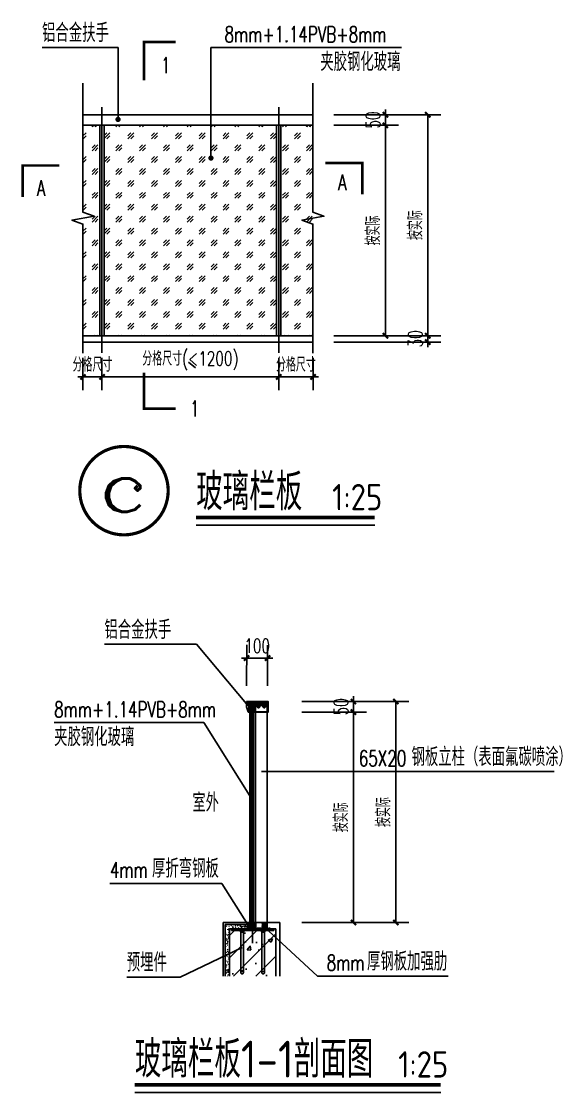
# Model space of a CAD drawing. Extents: x 79570 to 678837, y -1139230 to -612789.
# Drawn here: x 676092 to 678662, y -800527 to -795438 of the extents above; entities that cross this region are included whole.
import ezdxf
from ezdxf.enums import TextEntityAlignment as Align

# ---------------------------------------------------------------- set-up
doc = ezdxf.new("R2010")
doc.units = 0
doc.header["$LTSCALE"] = 1000
doc.header["$MEASUREMENT"] = 0
for name, pattern in [('Ax-A-comp-B1qt-$0$Ax-B-comp-L6-$0$Ax-B-comp-B1-$0$TRAZOS', [0.75, 0.5, -0.25]), ('CENTER', [2, 1.25, -0.25, 0.25, -0.25]), ('HIDDEN', [0.375, 0.25, -0.125])]:
    doc.linetypes.add(name, pattern=pattern)
for name, color, linetype in [('B_玻幕分格', 123, 'Continuous'), ('DIM_SYMB', 3, 'Continuous'), ('DOTE', 1, 'Continuous'), ('G_钢材断面', 70, 'Continuous'), ('GLASS', 4, 'Continuous'), ('GT_钢材看线', 163, 'Continuous'), ('HATCH', 8, 'Continuous'), ('L_铝型材断面', 240, 'Continuous'), ('LT_铝材看线', 110, 'Continuous'), ('PP', 251, 'Continuous'), ('PUB_DIM', 3, 'Continuous'), ('PUB_TEXT', 7, 'Continuous'), ('qs-19-G8-ALL1$0$A-DETL-FNSH', 6, 'Continuous'), ('TC', 251, 'Continuous'), ('welding', 1, 'Continuous'), ('wujin', 4, 'Continuous'), ('ZX', 1, 'CENTER'), ('填充材料', 65, 'Continuous'), ('结构层', 5, 'Continuous'), ('胶条', 8, 'Continuous')]:
    doc.layers.add(name, color=color, linetype=linetype)
doc.styles.add('_ANNOTATION', font='simplex.shx', dxfattribs={"bigfont": 'gbcbig.shx'})
doc.styles.add('_DIMTXT', font='simplex.shx', dxfattribs={"width": 0.7, "bigfont": 'hztxt.shx'})
doc.styles.add('_TCH_LABEL', font='COMPLEX', dxfattribs={"bigfont": 'GBCBIG'})
doc.styles.add('FS', font='romans.shx', dxfattribs={"width": 0.7, "height": 5, "bigfont": 'hztxt.shx'})
doc.styles.add('HZA', font='GBENOR', dxfattribs={"bigfont": 'GBCBIG'})
doc.dimstyles.new('_LINEAR$$25', dxfattribs={"dimscale": 25, "dimtxt": 2.7, "dimasz": 1, "dimexe": 2.5, "dimexo": 3, "dimgap": 1, "dimtad": 1, "dimdec": 0, "dimzin": 0, "dimdsep": 46, "dimtxsty": '_DIMTXT', "dimblk": 'ARCHTICK', "dimcen": 0.09, "dimclrt": 7, "dimazin": 2, "dimtfac": 1, "dimtdec": 0, "dimtix": 1, "dimtmove": 2, "dimatfit": 3, "dimldrblk": 'ARCHTICK', "dimfxl": 1, "dimtolj": 1, "dimtzin": 0, "dimarcsym": 0})

# ---------------------------------------------------------------- blocks, each defined once
blk = doc.blocks.new('FF01')
at = {"layer": '胶条'}
h = blk.add_hatch(dxfattribs=at)
h.set_pattern_fill('ANSI35', color=256, scale=0.2, style=0)
h.set_pattern_definition([(45, (888.0817, -8557.8787), (-0.89802561, 0.89802561), []), (45, (888.9797, -8557.8787), (-0.89802561, 0.89802561), [1.5875, -0.3175, 0, -0.3175])])
h.paths.add_polyline_path([(5.5, 4.5), (0.5, 4.5), (0.5, 4.3, 0.414214), (0.8, 4), (1, 4, -0.493145), (1.3, 3.6), (0.5, 0.7, 0.065543), (0.5, 0.6), (0.5, 0.5, -0.237683), (0.3, 0.1, -0.15138), (5.5, 0.1)])
for p, q in [((5.5, 4.5), (0.5, 14.5)), ((5.5, 14.5), (0.5, 4.5))]:
    blk.add_line(p, q, dxfattribs=at)
blk.add_lwpolyline([(0.5, 14.5), (5.5, 14.5), (5.5, 4.5), (0.5, 4.5)], close=True, dxfattribs=at)
blk.add_arc((2.9, -8.3), 8.79, 72.806, 109.2811, dxfattribs=at)
blk = doc.blocks.new('*U52')
at = {"color": 4, "linetype": 'ByBlock'}
for p, q in [((-6, 1.5), (-6, 0)), ((6, 1.5), (-6, 1.5)), ((-6, 0), (6, 0)), ((-5.8, 5), (-5.8, 1.5)), ((-5.8, 1.5), (5.8, 1.5)), ((-4.6, 1.5), (5.6, 1.5)), ((-4.3, 5.5), (4.3, 5.5)), ((-3, 0), (3, 0)), ((-3, 0), (-3, -10)), ((-2.9, 5), (-2.9, 1.5)), ((2.9, 5), (2.9, 1.5)), ((3, 0), (3, -10)), ((5.8, 5), (5.8, 1.5)), ((6, 0), (6, 1.5)), ((6, -10), (-6, -10)), ((-6, -10), (-6, -11.5)), ((-6, -11.5), (6, -11.5)), ((-5.8, -13.5), (-5.8, -17.7)), ((-4.6, -11.5), (-4.6, -13)), ((4.6, -11.5), (-4.6, -11.5)), ((-4.6, -13), (4.6, -13)), ((-4.3, -13), (4.3, -13)), ((-4.3, -18.2), (4.3, -18.2)), ((-3.6, -18.2), (0, -18.2)), ((3.6, -18.2), (-3.6, -18.2)), ((-3, -19.9), (3, -19.9)), ((-2.9, -13.5), (-2.9, -17.7)), ((-2.5, -18.8), (2.5, -18.8)), ((-2.5, -19.3), (2.5, -19.3)), ((0, -11.5), (-0.6, -13)), ((0.7, -11.5), (0.1, -13)), ((2.9, -13.5), (2.9, -17.7)), ((4.6, -13), (4.6, -11.5)), ((5.8, -13.5), (5.8, -17.7)), ((6, -11.5), (6, -10))]:
    blk.add_line(p, q, dxfattribs=at)
at = {"color": 8, "linetype": 'CENTER', "ltscale": 3}
blk.add_line((0, 7.8), (0, -21.4), dxfattribs=at)
at = {"color": 4, "linetype": 'ByBlock'}
blk.add_lwpolyline([(-3, -18.2), (-3, -19.9), (-2.5, -20.2), (2.5, -20.2), (3, -19.9), (3, -18.2)], dxfattribs=at)
for centre, radius, start, end in [((-4.3, 3.2), 2.33, 51.7868, 128.2132), ((0, -3.1), 8.58, 70.3471, 109.6529), ((4.3, 3.2), 2.33, 51.7868, 128.2132), ((-4.3, -15.3), 2.33, 51.7868, 128.2132), ((-4.3, -15.9), 2.33, 231.7868, 308.2132), ((0, -21.6), 8.58, 70.3471, 109.6529), ((0, -9.6), 8.58, 250.3471, 289.6529), ((4.3, -15.3), 2.33, 51.7868, 128.2132), ((4.3, -15.9), 2.33, 231.7868, 308.2132)]:
    blk.add_arc(centre, radius, start, end, dxfattribs=at)
at = {"color": 4, "style": 'FS', "text_generation_flag": 4, "width": 0.8}
blk.add_text('M6', height=1.2, dxfattribs=at).set_placement((4.8, -15.9), align=Align.MIDDLE)
blk = doc.blocks.new('J008')
at = {"layer": 'TC'}
h = blk.add_hatch(dxfattribs=at)
h.set_pattern_fill('ANSI33', color=256, scale=6, angle=90, style=0)
h.set_pattern_definition([(45, (4116.9493, -3742.3169), (1.06066017, -1.06066017), []), (45, (4116.9493, -3741.2562), (1.06066017, -1.06066017), [0.75, -0.375])])
h.paths.add_polyline_path([(0.4, 3, -0.066902), (0, 0), (3.9, 0), (3.9, 0.1), (4.1, 0.2, -0.314358), (2.1, 3)])
edge = h.paths.add_edge_path()
edge.add_arc((-11.1, 3), 11.5, 359.9068, 375.0237, ccw=False)
edge.add_line((0.4, 3), (2.1, 3))
edge.add_arc((5.1, 3), 3, 110.1963, 180, ccw=False)
edge.add_line((4.1, 5.8), (3.9, 5.9))
edge.add_line((3.9, 5.9), (3.9, 6))
edge.add_line((3.9, 6), (0, 6))
h = blk.add_hatch(dxfattribs=at)
h.set_pattern_fill('HONEY', color=256, scale=6, angle=90, style=0)
h.set_pattern_definition([(90, (4116.9493, -3742.31686), (0.64951905, 1.125), [0.75, -1.5]), (330, (4116.9493, -3742.31686), (0.649519054, -1.125), [0.75, -1.5]), (30, (4116.9493, -3742.31686), (1.299038104, 2e-09), [-1.5, 0.75])])
edge = h.paths.add_edge_path()
edge.add_ellipse((6.2, 3), major_axis=(-4.15, 0), ratio=0.722568, start_angle=0, end_angle=360)
blk.add_arc((-11.1, 3), 11.5, 344.7832, 15.0235, dxfattribs=at)
blk.add_ellipse((6.2, 3), major_axis=(-4.15, 0), ratio=0.722568, dxfattribs=at)
blk = doc.blocks.new('A$C6A315255')
at = {"layer": 'GT_钢材看线'}
h = blk.add_hatch(color=256, dxfattribs=at)
h.dxf.hatch_style = 1
h.paths.add_polyline_path([(-27, 64, -0.414214), (-35, 56), (-35, 44, -0.414214), (-27, 36)])
h = blk.add_hatch(color=256, dxfattribs=at)
h.dxf.hatch_style = 1
h.paths.add_polyline_path([(-35, -56, -0.414214), (-27, -64), (-27, -36, -0.414214), (-35, -44)])
at = {"layer": 'GT_钢材看线', "linetype": 'Ax-A-comp-B1qt-$0$Ax-B-comp-L6-$0$Ax-B-comp-B1-$0$TRAZOS', "ltscale": 20}
for p, q in [((-27, 15), (-19, 15)), ((-27, -15), (-19, -15))]:
    blk.add_line(p, q, dxfattribs=at)
for points in [[(-227, 56), (-35, 56)], [(-35, 44), (-227, 44)], [(-35, -44), (-227, -44)], [(-227, -56), (-35, -56)]]:
    blk.add_lwpolyline(points, dxfattribs=at)
at = {"layer": 'GT_钢材看线'}
for points in [[(-27, 36, 0.414214), (-35, 44), (-35, 56, 0.414214), (-27, 64)], [(-27, -36, -0.414214), (-35, -44), (-35, -56, -0.414214), (-27, -64)]]:
    blk.add_lwpolyline(points, format="xyb", dxfattribs=at)
at = {"layer": 'GT_钢材看线', "linetype": 'Ax-A-comp-B1qt-$0$Ax-B-comp-L6-$0$Ax-B-comp-B1-$0$TRAZOS', "ltscale": 20}
blk.add_lwpolyline([(-27, -100), (-27, 100), (-19, 100), (-19, -100)], close=True, dxfattribs=at)
for centre in [(-227, 50), (-227, -50)]:
    blk.add_circle(centre, 6, dxfattribs=at)
at = {"layer": 'ZX', "ltscale": 5}
blk.add_line((-87.4, 0), (0, 0), dxfattribs=at)
blk = doc.blocks.new('_ArchTick')
at = {"color": 0, "linetype": 'ByBlock', "const_width": 0.4}
blk.add_lwpolyline([(-0.5, -0.5), (0.5, 0.5)], dxfattribs=at)
blk = doc.blocks.new('*D63')
at = {"layer": 'Defpoints', "color": 0, "transparency": 16777216}
for p in [(677500.5, -796931), (677500.5, -796961), (678021.8, -796931)]:
    blk.add_point(p, dxfattribs=at)
at = {"layer": 'PUB_DIM', "color": 0, "lineweight": -2, "transparency": 16777216}
for p, q in [((678021.8, -796931), (678021.8, -796906)), ((677575.5, -796931), (678084.3, -796931)), ((677575.5, -796961), (678084.3, -796961)), ((678021.8, -796961), (678021.8, -796931)), ((678021.8, -796961), (678021.8, -796986))]:
    blk.add_line(p, q, dxfattribs=at)
at = {"layer": 'PUB_DIM', "color": 0, "lineweight": -2, "transparency": 16777216, "xscale": 25, "yscale": 25, "zscale": 25}
for p, rotation in [((678021.8, -796931), 270), ((678021.8, -796961), 90)]:
    blk.add_blockref('_ArchTick', p, dxfattribs=dict(at, rotation=rotation))
at = {"layer": 'PUB_DIM', "color": 7, "transparency": 16777216, "insert": (677963.1, -796946), "char_height": 67.5, "attachment_point": 5, "rotation": 90, "style": '_DIMTXT'}
blk.add_mtext('\\A1;30', dxfattribs=at)
blk = doc.blocks.new('*D64')
at = {"layer": 'Defpoints', "color": 0, "transparency": 16777216}
for p in [(677500.5, -795881), (678021.8, -795881), (677500.5, -796931)]:
    blk.add_point(p, dxfattribs=at)
at = {"layer": 'PUB_DIM', "color": 0, "lineweight": -2, "transparency": 16777216}
for p, q in [((677575.5, -795881), (678084.3, -795881)), ((678021.8, -796931), (678021.8, -795881)), ((677575.5, -796931), (678084.3, -796931))]:
    blk.add_line(p, q, dxfattribs=at)
at = {"layer": 'PUB_DIM', "color": 0, "lineweight": -2, "transparency": 16777216, "xscale": 25, "yscale": 25, "zscale": 25}
for p, rotation in [((678021.8, -795881), 90), ((678021.8, -796931), 270)]:
    blk.add_blockref('_ArchTick', p, dxfattribs=dict(at, rotation=rotation))
at = {"layer": 'PUB_DIM', "color": 7, "transparency": 16777216, "insert": (677963.1, -796406), "char_height": 67.5, "attachment_point": 5, "rotation": 90, "style": '_DIMTXT'}
blk.add_mtext('\\A1;按实际', dxfattribs=at)
blk = doc.blocks.new('*D65')
at = {"layer": 'Defpoints', "color": 0, "transparency": 16777216}
for p in [(677500.5, -795931), (677820.6, -795931), (677500.5, -796931)]:
    blk.add_point(p, dxfattribs=at)
at = {"layer": 'PUB_DIM', "color": 0, "lineweight": -2, "transparency": 16777216}
for p, q in [((677575.5, -795931), (677883.1, -795931)), ((677820.6, -796931), (677820.6, -795931)), ((677575.5, -796931), (677883.1, -796931))]:
    blk.add_line(p, q, dxfattribs=at)
at = {"layer": 'PUB_DIM', "color": 0, "lineweight": -2, "transparency": 16777216, "xscale": 25, "yscale": 25, "zscale": 25}
for p, rotation in [((677820.6, -795931), 90), ((677820.6, -796931), 270)]:
    blk.add_blockref('_ArchTick', p, dxfattribs=dict(at, rotation=rotation))
at = {"layer": 'PUB_DIM', "color": 7, "transparency": 16777216, "insert": (677761.8, -796431), "char_height": 67.5, "attachment_point": 5, "rotation": 90, "style": '_DIMTXT'}
blk.add_mtext('\\A1;按实际', dxfattribs=at)
blk = doc.blocks.new('*D66')
at = {"layer": 'Defpoints', "color": 0, "transparency": 16777216}
for p in [(677500.5, -795881), (677820.6, -795881), (677500.5, -795931)]:
    blk.add_point(p, dxfattribs=at)
at = {"layer": 'PUB_DIM', "color": 0, "lineweight": -2, "transparency": 16777216}
for p, q in [((677575.5, -795881), (677883.1, -795881)), ((677820.6, -795881), (677820.6, -795856)), ((677820.6, -795931), (677820.6, -795881)), ((677575.5, -795931), (677883.1, -795931)), ((677820.6, -795931), (677820.6, -795956))]:
    blk.add_line(p, q, dxfattribs=at)
at = {"layer": 'PUB_DIM', "color": 0, "lineweight": -2, "transparency": 16777216, "xscale": 25, "yscale": 25, "zscale": 25}
for p, rotation in [((677820.6, -795881), 270), ((677820.6, -795931), 90)]:
    blk.add_blockref('_ArchTick', p, dxfattribs=dict(at, rotation=rotation))
at = {"layer": 'PUB_DIM', "color": 7, "transparency": 16777216, "insert": (677761.8, -795906), "char_height": 67.5, "attachment_point": 5, "rotation": 90, "style": '_DIMTXT'}
blk.add_mtext('\\A1;50', dxfattribs=at)
blk = doc.blocks.new('*D67')
at = {"layer": 'Defpoints', "color": 0, "transparency": 16777216}
for p in [(676384.1, -796961), (676474.4, -796961), (676474.4, -797126.7)]:
    blk.add_point(p, dxfattribs=at)
at = {"layer": 'PUB_DIM', "color": 0, "lineweight": -2, "transparency": 16777216}
for p, q in [((676384.1, -797036), (676384.1, -797189.2)), ((676474.4, -797036), (676474.4, -797189.2)), ((676384.1, -797126.7), (676359.1, -797126.7)), ((676384.1, -797126.7), (676474.4, -797126.7)), ((676474.4, -797126.7), (676499.4, -797126.7))]:
    blk.add_line(p, q, dxfattribs=at)
at = {"layer": 'PUB_DIM', "color": 0, "lineweight": -2, "transparency": 16777216, "xscale": 25, "yscale": 25, "zscale": 25}
blk.add_blockref('_ArchTick', (676384.1, -797126.7), dxfattribs=at)
at = {"layer": 'PUB_DIM', "color": 0, "lineweight": -2, "transparency": 16777216, "xscale": 25, "yscale": 25, "zscale": 25, "rotation": 180}
blk.add_blockref('_ArchTick', (676474.4, -797126.7), dxfattribs=at)
at = {"layer": 'PUB_DIM', "color": 7, "transparency": 16777216, "insert": (676429.3, -797068), "char_height": 67.5, "attachment_point": 5, "style": '_DIMTXT'}
blk.add_mtext('\\A1;分格尺寸', dxfattribs=at)
blk = doc.blocks.new('*D68')
at = {"layer": 'Defpoints', "color": 0, "transparency": 16777216}
for p in [(676474.4, -796961), (677314, -796961), (677314, -797126.7)]:
    blk.add_point(p, dxfattribs=at)
at = {"layer": 'PUB_DIM', "color": 0, "lineweight": -2, "transparency": 16777216}
for p, q in [((676474.4, -797036), (676474.4, -797189.2)), ((677314, -797036), (677314, -797189.2)), ((676474.4, -797126.7), (677314, -797126.7))]:
    blk.add_line(p, q, dxfattribs=at)
at = {"layer": 'PUB_DIM', "color": 0, "lineweight": -2, "transparency": 16777216, "xscale": 25, "yscale": 25, "zscale": 25, "rotation": 180}
blk.add_blockref('_ArchTick', (676474.4, -797126.7), dxfattribs=at)
at = {"layer": 'PUB_DIM', "color": 0, "lineweight": -2, "transparency": 16777216, "xscale": 25, "yscale": 25, "zscale": 25}
blk.add_blockref('_ArchTick', (677314, -797126.7), dxfattribs=at)
at = {"layer": 'PUB_DIM', "color": 7, "transparency": 16777216, "insert": (676894.2, -797050.3), "char_height": 67.5, "attachment_point": 5, "style": '_DIMTXT'}
blk.add_mtext('\\A1;分格尺寸(<1200)', dxfattribs=at)
blk = doc.blocks.new('*D69')
at = {"layer": 'Defpoints', "color": 0, "transparency": 16777216}
for p in [(677314, -796961), (677477.2, -796961), (677477.2, -797126.7)]:
    blk.add_point(p, dxfattribs=at)
at = {"layer": 'PUB_DIM', "color": 0, "lineweight": -2, "transparency": 16777216}
for p, q in [((677314, -797036), (677314, -797189.2)), ((677477.2, -797036), (677477.2, -797189.2)), ((677314, -797126.7), (677289, -797126.7)), ((677314, -797126.7), (677477.2, -797126.7)), ((677477.2, -797126.7), (677502.2, -797126.7))]:
    blk.add_line(p, q, dxfattribs=at)
at = {"layer": 'PUB_DIM', "color": 0, "lineweight": -2, "transparency": 16777216, "xscale": 25, "yscale": 25, "zscale": 25}
blk.add_blockref('_ArchTick', (677314, -797126.7), dxfattribs=at)
at = {"layer": 'PUB_DIM', "color": 0, "lineweight": -2, "transparency": 16777216, "xscale": 25, "yscale": 25, "zscale": 25, "rotation": 180}
blk.add_blockref('_ArchTick', (677477.2, -797126.7), dxfattribs=at)
at = {"layer": 'PUB_DIM', "color": 7, "transparency": 16777216, "insert": (677395.6, -797068), "char_height": 67.5, "attachment_point": 5, "style": '_DIMTXT'}
blk.add_mtext('\\A1;分格尺寸', dxfattribs=at)
blk = doc.blocks.new('*D70')
at = {"layer": 'Defpoints', "color": 0, "transparency": 16777216}
for p in [(677348.6, -798669.3), (677870, -798669.3), (677348.6, -799719.3)]:
    blk.add_point(p, dxfattribs=at)
at = {"layer": 'PUB_DIM', "color": 0, "lineweight": -2, "transparency": 16777216}
for p, q in [((677423.6, -798669.3), (677932.5, -798669.3)), ((677870, -799719.3), (677870, -798669.3)), ((677423.6, -799719.3), (677932.5, -799719.3))]:
    blk.add_line(p, q, dxfattribs=at)
at = {"layer": 'PUB_DIM', "color": 0, "lineweight": -2, "transparency": 16777216, "xscale": 25, "yscale": 25, "zscale": 25}
for p, rotation in [((677870, -798669.3), 90), ((677870, -799719.3), 270)]:
    blk.add_blockref('_ArchTick', p, dxfattribs=dict(at, rotation=rotation))
at = {"layer": 'PUB_DIM', "color": 7, "transparency": 16777216, "insert": (677811.2, -799194.3), "char_height": 67.5, "attachment_point": 5, "rotation": 90, "style": '_DIMTXT'}
blk.add_mtext('\\A1;按实际', dxfattribs=at)
blk = doc.blocks.new('*D71')
at = {"layer": 'Defpoints', "color": 0, "transparency": 16777216}
for p in [(677348.6, -798719.3), (677668.8, -798719.3), (677348.6, -799719.3)]:
    blk.add_point(p, dxfattribs=at)
at = {"layer": 'PUB_DIM', "color": 0, "lineweight": -2, "transparency": 16777216}
for p, q in [((677423.6, -798719.3), (677731.3, -798719.3)), ((677668.8, -799719.3), (677668.8, -798719.3)), ((677423.6, -799719.3), (677731.3, -799719.3))]:
    blk.add_line(p, q, dxfattribs=at)
at = {"layer": 'PUB_DIM', "color": 0, "lineweight": -2, "transparency": 16777216, "xscale": 25, "yscale": 25, "zscale": 25}
for p, rotation in [((677668.8, -798719.3), 90), ((677668.8, -799719.3), 270)]:
    blk.add_blockref('_ArchTick', p, dxfattribs=dict(at, rotation=rotation))
at = {"layer": 'PUB_DIM', "color": 7, "transparency": 16777216, "insert": (677610, -799219.3), "char_height": 67.5, "attachment_point": 5, "rotation": 90, "style": '_DIMTXT'}
blk.add_mtext('\\A1;按实际', dxfattribs=at)
blk = doc.blocks.new('*D72')
at = {"layer": 'Defpoints', "color": 0, "transparency": 16777216}
for p in [(677348.6, -798669.3), (677668.8, -798669.3), (677348.6, -798719.3)]:
    blk.add_point(p, dxfattribs=at)
at = {"layer": 'PUB_DIM', "color": 0, "lineweight": -2, "transparency": 16777216}
for p, q in [((677668.8, -798669.3), (677668.8, -798644.3)), ((677423.6, -798669.3), (677731.3, -798669.3)), ((677668.8, -798719.3), (677668.8, -798669.3)), ((677423.6, -798719.3), (677731.3, -798719.3)), ((677668.8, -798719.3), (677668.8, -798744.3))]:
    blk.add_line(p, q, dxfattribs=at)
at = {"layer": 'PUB_DIM', "color": 0, "lineweight": -2, "transparency": 16777216, "xscale": 25, "yscale": 25, "zscale": 25}
for p, rotation in [((677668.8, -798669.3), 270), ((677668.8, -798719.3), 90)]:
    blk.add_blockref('_ArchTick', p, dxfattribs=dict(at, rotation=rotation))
at = {"layer": 'PUB_DIM', "color": 7, "transparency": 16777216, "insert": (677610, -798694.3), "char_height": 67.5, "attachment_point": 5, "rotation": 90, "style": '_DIMTXT'}
blk.add_mtext('\\A1;50', dxfattribs=at)
blk = doc.blocks.new('*D73')
at = {"layer": 'Defpoints', "color": 0, "transparency": 16777216}
for p in [(677261.2, -798463.1), (677161.3, -798669), (677260.8, -798669.3, 0)]:
    blk.add_point(p, dxfattribs=at)
at = {"layer": 'PUB_DIM', "color": 0, "lineweight": -2, "transparency": 16777216}
for p, q in [((677161.4, -798594), (677161.9, -798400.3)), ((677260.9, -798594.3), (677261.4, -798400.6)), ((677161.7, -798462.8), (677136.7, -798462.8)), ((677161.7, -798462.8), (677261.2, -798463.1)), ((677261.2, -798463.1), (677286.2, -798463.1))]:
    blk.add_line(p, q, dxfattribs=at)
at = {"layer": 'PUB_DIM', "color": 0, "lineweight": -2, "transparency": 16777216, "xscale": 25, "yscale": 25, "zscale": 25}
for p, rotation in [((677161.7, -798462.8), 359.8691009165532), ((677261.2, -798463.1), 179.8691009165533)]:
    blk.add_blockref('_ArchTick', p, dxfattribs=dict(at, rotation=rotation))
at = {"layer": 'PUB_DIM', "color": 7, "transparency": 16777216, "insert": (677211.6, -798404.2), "char_height": 67.5, "attachment_point": 5, "rotation": 359.8691, "style": '_DIMTXT'}
blk.add_mtext('\\A1;100', dxfattribs=at)

msp = doc.modelspace()

# ---------------------------------------------------------------- hatches: boundary and pattern name
at = {"layer": 'TC'}
h = msp.add_hatch(dxfattribs=at)
h.set_pattern_fill('ANSI32', color=8, scale=0.5, style=0)
h.set_pattern_definition([(45, (673068.0633, -796698.9937), (-3.367596, 3.367596), []), (45, (673070.3083, -796698.9937), (-3.367596, 3.367596), [])])
edge = h.paths.add_edge_path()
edge.add_line((677201, -799722.3), (677206, -799722.3))
edge.add_line((677206, -799722.3), (677206, -799745.3))
edge.add_arc((677202, -799745.3), 4, -90, 0, ccw=False)
edge.add_line((677202, -799749.3), (677171.3, -799749.3))
edge.add_arc((677171.3, -799745.3), 4, 180, 270, ccw=False)
edge.add_line((677167.3, -799745.3), (677167.3, -799722.3))
edge.add_line((677167.3, -799722.3), (677172.3, -799722.3))
edge.add_line((677172.3, -799722.3), (677172.3, -799743.3))
edge.add_arc((677173.3, -799743.3), 1, 180, 270)
edge.add_line((677173.3, -799744.3), (677200, -799744.3))
edge.add_arc((677200, -799743.3), 1, 270, 360)
edge.add_line((677201, -799743.3), (677201, -799722.3))
at = {"layer": '填充材料', "linetype": 'ByBlock'}
h = msp.add_hatch(dxfattribs=at)
h.set_pattern_fill('离散材料', color=256, scale=10)
h.set_pattern_definition([(0, (1391853.01, -503345.544), (24.64, 42.56), [2.24, -37.52, 1.68, -16.24, 3.36, -39.76]), (10, (1391842.37, -503322.584), (15.0595455, 53.2642665), [3.92, -9.52, 5.04, -29.68, 2.8, -36.96]), (20, (1391836.77, -503340.504), (24.914578, 41.2489006), [4.48, -30.8, 3.92, -22.96, 2.8, -17.92]), (30, (1391853.01, -503343.864), (-4.1009279, 47.4230154), [2.8, -18.48, 2.24, -27.44, 1.68, -36.4]), (40, (1391837.33, -503331.544), (6.3160379, 40.389133), [2.24, -24.64, 1.68, -15.68, 4.48, -28.56]), (50, (1391845.73, -503351.704), (-14.9796014, 44.0035856), [1.12, -20.72, 2.8, -34.16, 3.36, -17.36]), (60, (1391847.41, -503347.784), (-18.568299, 41.7587629), [2.8, -22.96, 1.12, -26.88, 2.24, -20.72]), (70, (1391841.25, -503354.504), (-20.5132238, 40.2428783), [1.68, -10.64, 3.36, -17.92, 2.24, -24.64]), (80, (1391844.05, -503321.464), (-38.9321975, 30.7476308), [3.92, -24.64, 1.68, -29.12, 3.36, -27.44]), (90, (1391847.41, -503345.544), (-49.28, 20.72), [3.36, -17.36, 2.24, -34.16, 1.12, -34.72]), (100, (1391838.45, -503328.184), (-46.2880057, 27.0937877), [3.92, -21.84, 3.36, -17.92, 3.92, -40.88]), (110, (1391834.53, -503360.104), (-44.8821971, 15.2490125), [4.48, -14.56, 2.24, -29.68, 3.36, -32.48]), (120, (1391819.41, -503353.384), (-53.5079896, 5.3185567), [2.8, -37.52, 3.36, -17.36, 3.92, -22.96]), (130, (1391831.73, -503365.704), (-52.1001165, 13.3030018), [1.68, -12.32, 2.24, -24.08, 4.48, -31.36]), (140, (1391814.93, -503320.904), (-41.178079, -6.3850617), [3.36, -20.16, 3.92, -17.36, 2.24, -23.52]), (150, (1391861.41, -503369.064), (-38.2339948, -22.5432216), [2.24, -15.68, 4.48, -34.72, 3.92, -31.92]), (160, (1391824.45, -503337.704), (-44.4082004, -30.320022), [3.36, -23.52, 2.8, -21.28, 2.24, -34.16]), (170, (1391827.81, -503351.144), (-40.2535554, -31.5696575), [5.04, -18.48, 3.36, -25.2, 4.48, -24.64])])
h.paths.add_polyline_path([(677060, -799974.2), (677080, -799973.6), (677080, -799749.3), (677167.3, -799749.3), (677167.3, -799729.3), (677060, -799729.3)])
h = msp.add_hatch(dxfattribs=at)
h.set_pattern_fill('钢筋混凝土', color=256, scale=25)
h.set_pattern_definition([(45, (1391812.69, -503372.424), (-53.0330086, 53.0330086), []), (50, (1391812.69, -503372.42), (215.178053, -18.82564), [22.5, -247.5]), (355, (1391812.7, -503372.42), (-41.6254, 225.65764), [18, -198]), (100.4514, (1391830.62, -503374), (173.552813, 206.83186), [19.12206, -210.34263]), (46.1842, (1391812.7, -503312.42), (320.17231, -49.6557), [33.75, -371.25]), (96.6356, (1391839.37, -503316.56), (280.3988, 292.23536), [28.68309, -315.5139]), (351.1842, (1391812.7, -503312.42), (280.39858, 292.23558), [27, -297]), (21, (1391842.69, -503327.42), (179.072115, -120.785666), [22.5, -247.5]), (326, (1391842.7, -503327.42), (72.9946, 217.54501), [18, -198]), (71.4514, (1391857.61, -503337.5), (252.066787, 96.75915), [19.12206, -210.34263]), (37.5, (1391812.69, -503372.424), (3.6479566, 99.868156), [0, -195.6, 0, -201, 0, -198.75]), (7.5, (1391812.69, -503372.42), (78.920861, 118.323514), [0, -114.6, 0, -191.1, 0, -75.75]), (327.5, (1391745.79, -503372.424), (160.146731, -6.7664615), [0, -75, 0, -234, 0, -310.5]), (317.5, (1391715.79, -503372.42), (174.95585, 30.031495), [0, -97.5, 0, -155.4, 0, -220.5])])
edge = h.paths.add_edge_path()
edge.add_line((677080, -799973.9), (677300, -799973.9))
edge.add_line((677300, -799973.9), (677300, -799757.3))
edge.add_line((677300, -799757.3), (677290.5, -799757.3))
edge.add_line((677290.5, -799757.3), (677285.5, -799757.3))
edge.add_line((677285.5, -799757.3), (677285.5, -799834.3))
edge.add_arc((677285.5, -799834.9), 0.644, 90.8884, 449.1116)
edge.add_line((677285.5, -799834.3), (677285.5, -799757.3))
edge.add_line((677285.5, -799757.3), (677270.4, -799757.3))
edge.add_line((677270.4, -799757.3), (677240.5, -799757.3))
edge.add_line((677240.5, -799757.3), (677226.3, -799763))
edge.add_line((677226.3, -799763), (677226.3, -799835))
edge.add_arc((677225.7, -799834.9), 0.632, 108.3584, 352.6348, ccw=False)
edge.add_line((677225.5, -799834.3), (677225.5, -799762.3))
edge.add_line((677225.5, -799762.3), (677220.4, -799757.3))
edge.add_line((677220.4, -799757.3), (677210, -799757.3))
edge.add_line((677210, -799757.3), (677210, -799749.3))
edge.add_line((677210, -799749.3), (677120, -799749.3))
edge.add_line((677120, -799749.3), (677080, -799749.3))
edge.add_line((677080, -799749.3), (677080, -799829.3))
edge.add_line((677080, -799829.3), (677080, -799859.3))
edge.add_line((677080, -799859.3), (677080, -799973.9))
at = {"layer": '胶条'}
h = msp.add_hatch(dxfattribs=at)
h.set_pattern_fill('玻璃平面', color=256, scale=2, style=0, pattern_type=2)
h.set_pattern_definition([(45, (647690.24, -780552.03), (-56.56854, 56.56854), [40, -40]), (45, (647690.24, -780537.89), (-56.56854, 56.56854), [20, -60]), (45, (647704.386, -780552.03), (-56.56854, 56.56854), [20, -60])])
h.paths.add_polyline_path([(677477.2, -795931), (676384.1, -795931), (676384.1, -796931), (677477.2, -796931)])
h = msp.add_hatch(dxfattribs=at)
h.set_pattern_fill('ANSI31', color=256, scale=0.4, style=0)
h.set_pattern_definition([(45, (677916.6694, -807179.3011), (-0.89802561, 0.89802561), [])])
h.paths.add_polyline_path([(677259, -798682.3), (677259, -798680.3), (677204, -798680.3), (677204, -798682.3)])

# ---------------------------------------------------------------- linework, layer by layer
at = {"layer": 'B_玻幕分格'}
for p, q in [((676464.4, -795931), (676464.4, -796931)), ((676484.4, -795931), (676484.4, -796931)), ((677304, -795931), (677304, -796931)), ((677324, -795931), (677324, -796931))]:
    msp.add_line(p, q, dxfattribs=at)
at = {"layer": 'DIM_SYMB'}
for points in [[(676384.1, -797014.4), (676384.1, -796400.8), (676331.6, -796381.7), (676436.6, -796363.2), (676384.1, -796344.6), (676384.1, -795731)], [(677476.3, -797014.4), (677476.3, -796400.8), (677423.8, -796381.7), (677528.8, -796363.2), (677476.3, -796344.6), (677476.3, -795731)]]:
    msp.add_lwpolyline(points, dxfattribs=at)
at = {"layer": 'DOTE', "ltscale": 0.25}
for p, q in [((676474.4, -795845.6), (676474.4, -797012.1)), ((677314, -795845.6), (677314, -797012.1))]:
    msp.add_line(p, q, dxfattribs=at)
at = {"layer": 'G_钢材断面', "elevation": 0}
msp.add_lwpolyline([(677201, -799722.3), (677206, -799722.3), (677206, -799745.3, -0.414214), (677202, -799749.3), (677171.3, -799749.3, -0.414214), (677167.3, -799745.3), (677167.3, -799722.3), (677172.3, -799722.3), (677172.3, -799743.3, 0.414214), (677173.3, -799744.3), (677200, -799744.3, 0.414214), (677201, -799743.3)], format="xyb", close=True, dxfattribs=at)
at = {"layer": 'GLASS', "elevation": 0}
for points in [[(677176.3, -799574.7), (677176.3, -798686.6), (677176.8, -798686.1), (677183.8, -798686.1), (677184.3, -798686.6), (677184.3, -799574.7)], [(677185.8, -799574.7), (677185.8, -798686.6), (677186.3, -798686.1), (677193.3, -798686.1), (677193.8, -798686.6), (677193.8, -799574.7)], [(677176.3, -799574.7), (677176.3, -799738.8), (677176.8, -799739.3), (677183.8, -799739.3), (677184.3, -799738.8), (677184.3, -799574.7)], [(677185.8, -799574.7), (677185.8, -799738.8), (677186.3, -799739.3), (677193.3, -799739.3), (677193.8, -799738.8), (677193.8, -799574.7)]]:
    msp.add_lwpolyline(points, dxfattribs=at)
at = {"layer": 'GT_钢材看线'}
for p, q in [((677204, -799722.3, 0), (677204, -798682.3, 0)), ((677204, -798682.3, 0), (677259, -798682.3, 0)), ((677204, -798688.3, 0), (677259, -798688.3, 0)), ((677259, -799749.3, 0), (677259, -798682.3, 0))]:
    msp.add_line(p, q, dxfattribs=at)
at = {"layer": 'GT_钢材看线', "elevation": 0}
msp.add_lwpolyline([(677240, -799722.3), (677248, -799722.3), (677248, -799749.3), (677240, -799749.3)], close=True, dxfattribs=at)
at = {"layer": 'L_铝型材断面'}
for p, q in [((677161.3, -798694, 0), (677161.3, -798669.8, 0)), ((677169.3, -798718.8, 0), (677161.3, -798694, 0)), ((677161.8, -798669.3, 0), (677263.8, -798669.3, 0)), ((677163.3, -798671.3, 0), (677163.3, -798677.8, 0)), ((677163.3, -798671.3, 0), (677209.3, -798671.3, 0)), ((677163.8, -798678.3, 0), (677209.3, -798678.3, 0)), ((677171.3, -798680.8, 0), (677171.3, -798715, 0)), ((677198.3, -798680.3, 0), (677171.8, -798680.3, 0)), ((677198.8, -798715, 0), (677198.8, -798680.8, 0)), ((677200.8, -798680.8, 0), (677200.8, -798716.1, 0)), ((677213.3, -798680.3, 0), (677201.3, -798680.3, 0)), ((677209.8, -798677.8, 0), (677209.8, -798671.8, 0)), ((677211.8, -798671.8, 0), (677211.8, -798677.8, 0)), ((677212.3, -798671.3, 0), (677223.8, -798671.3, 0)), ((677212.3, -798678.3, 0), (677213.3, -798678.3, 0)), ((677213.8, -798678.8, 0), (677213.8, -798679.8, 0)), ((677222.3, -798679.8, 0), (677222.3, -798678.8, 0)), ((677222.8, -798678.3, 0), (677223.8, -798678.3, 0)), ((677240.3, -798680.3, 0), (677222.8, -798680.3, 0)), ((677224.3, -798677.8, 0), (677224.3, -798671.8, 0)), ((677226.3, -798671.8, 0), (677226.3, -798677.8, 0)), ((677226.8, -798671.3, 0), (677236.3, -798671.3, 0)), ((677226.8, -798678.3, 0), (677236.3, -798678.3, 0)), ((677236.8, -798677.8, 0), (677236.8, -798671.8, 0)), ((677238.8, -798671.8, 0), (677238.8, -798677.8, 0)), ((677239.3, -798671.3, 0), (677250.8, -798671.3, 0)), ((677239.3, -798678.3, 0), (677240.3, -798678.3, 0)), ((677240.8, -798678.8, 0), (677240.8, -798679.8, 0)), ((677249.3, -798679.8, 0), (677249.3, -798678.8, 0)), ((677249.8, -798678.3, 0), (677250.8, -798678.3, 0)), ((677261.8, -798680.3, 0), (677249.8, -798680.3, 0)), ((677251.3, -798677.8, 0), (677251.3, -798671.8, 0)), ((677253.3, -798677.8, 0), (677253.3, -798671.8, 0)), ((677253.8, -798671.3, 0), (677262.3, -798671.3, 0)), ((677261.8, -798678.3, 0), (677253.8, -798678.3, 0)), ((677262.3, -798671.3, 0), (677262.3, -798677.8, 0)), ((677262.3, -798716.1, 0), (677262.3, -798680.8, 0)), ((677264.3, -798669.8, 0), (677264.3, -798718.8, 0)), ((677170.8, -798719.3, 0), (677169.8, -798719.3, 0)), ((677172.1, -798715.7, 0), (677171.3, -798718.6, 0)), ((677171.3, -798718.6, 0), (677171.3, -798718.8, 0)), ((677171.6, -798715.3, 0), (677171.8, -798715.3, 0)), ((677198.8, -798718.6, 0), (677198, -798715.7, 0)), ((677198.3, -798715.3, 0), (677198.5, -798715.3, 0)), ((677198.8, -798718.8, 0), (677198.8, -798718.6, 0)), ((677201.1, -798719.3, 0), (677199.3, -798719.3, 0)), ((677201.3, -798716.6, 0), (677202.3, -798716.6, 0)), ((677201.3, -798718.6, 0), (677201.3, -798719.1, 0)), ((677202.3, -798718.1, 0), (677201.8, -798718.1, 0)), ((677202.8, -798717.1, 0), (677202.8, -798717.6, 0)), ((677260.3, -798717.6, 0), (677260.3, -798717.1, 0)), ((677260.8, -798716.6, 0), (677261.8, -798716.6, 0)), ((677261.3, -798718.1, 0), (677260.8, -798718.1, 0)), ((677261.8, -798719.1, 0), (677261.8, -798718.6, 0)), ((677263.8, -798719.3, 0), (677262, -798719.3, 0))]:
    msp.add_line(p, q, dxfattribs=at)
at = {"layer": 'L_铝型材断面', "elevation": 0}
for points in [[(677229, -798719.3), (677201.5, -798719.3, -0.414214), (677201.3, -798719.1), (677201.3, -798718.6, -0.414214), (677201.8, -798718.1), (677202.3, -798718.1, 0.414214), (677202.8, -798717.6), (677202.8, -798716.6, 0.414214), (677202.6, -798716.4), (677202.5, -798716.4, -0.57735), (677202.2, -798715.9), (677203.2, -798714.2, -0.767327), (677204, -798714.4), (677204, -798717.3, 0.414214), (677204.5, -798717.8), (677229, -798717.8)], [(677229, -798719.3), (677261.6, -798719.3, 0.414214), (677261.8, -798719.1), (677261.8, -798718.6, 0.414214), (677261.3, -798718.1), (677260.8, -798718.1, -0.414214), (677260.3, -798717.6), (677260.3, -798716.6, -0.414214), (677260.5, -798716.4), (677260.6, -798716.4, 0.57735), (677260.8, -798715.9), (677259.8, -798714.2, 0.767327), (677259.1, -798714.4), (677259.1, -798717.3, -0.414214), (677258.6, -798717.8), (677229, -798717.8)]]:
    msp.add_lwpolyline(points, format="xyb", dxfattribs=at)
at = {"layer": 'L_铝型材断面'}
for centre, radius, start, end in [((677161.8, -798669.8, 0), 0.5, 90, 180), ((677163.8, -798677.8, 0), 0.5, 180, 270), ((677171.8, -798680.8, 0), 0.5, 90, 180), ((677198.3, -798680.8, 0), 0.5, 0, 90), ((677201.3, -798680.8, 0), 0.5, 90, 180), ((677209.3, -798671.8, 0), 0.5, 0, 90), ((677209.3, -798677.8, 0), 0.5, 270, 0), ((677212.3, -798671.8, 0), 0.5, 90, 180), ((677212.3, -798677.8, 0), 0.5, 180, 270), ((677213.3, -798678.8, 0), 0.5, 0, 90), ((677213.3, -798679.8, 0), 0.5, 270, 0), ((677222.8, -798678.8, 0), 0.5, 90, 180), ((677222.8, -798679.8, 0), 0.5, 180, 270), ((677223.8, -798671.8, 0), 0.5, 0, 90), ((677223.8, -798677.8, 0), 0.5, 270, 0), ((677226.8, -798671.8, 0), 0.5, 90, 180), ((677226.8, -798677.8, 0), 0.5, 180, 270), ((677236.3, -798671.8, 0), 0.5, 0, 90), ((677236.3, -798677.8, 0), 0.5, 270, 0), ((677239.3, -798671.8, 0), 0.5, 90, 180), ((677239.3, -798677.8, 0), 0.5, 180, 270), ((677240.3, -798678.8, 0), 0.5, 0, 90), ((677240.3, -798679.8, 0), 0.5, 270, 0), ((677249.8, -798678.8, 0), 0.5, 90, 180), ((677249.8, -798679.8, 0), 0.5, 180, 270), ((677250.8, -798671.8, 0), 0.5, 0, 90), ((677250.8, -798677.8, 0), 0.5, 270, 0), ((677253.8, -798671.8, 0), 0.5, 90, 180), ((677253.8, -798677.8, 0), 0.5, 180, 270), ((677261.8, -798677.8, 0), 0.5, 270, 0), ((677261.8, -798680.8, 0), 0.5, 0, 90), ((677263.8, -798669.8, 0), 0.5, 0, 90), ((677169.8, -798718.8, 0), 0.5, 180, 270), ((677170.8, -798718.8, 0), 0.5, 270, 0), ((677171.6, -798715, 0), 0.3, 180, 270), ((677171.6, -798718.6, 0), 0.3, 165, 180), ((677171.8, -798715.6, 0), 0.3, 345, 90), ((677198.3, -798715.6, 0), 0.3, 90, 195), ((677198.5, -798715, 0), 0.3, 270, 0), ((677198.5, -798718.6, 0), 0.3, 0, 15), ((677199.3, -798718.8, 0), 0.5, 180, 270), ((677201.3, -798716.1, 0), 0.5, 180, 270), ((677201.1, -798719.1, 0), 0.2, 270, 0), ((677201.8, -798718.6, 0), 0.5, 90, 180), ((677202.3, -798717.1, 0), 0.5, 0, 90), ((677202.3, -798717.6, 0), 0.5, 270, 0), ((677260.8, -798717.1, 0), 0.5, 90, 180), ((677260.8, -798717.6, 0), 0.5, 180, 270), ((677261.3, -798718.6, 0), 0.5, 0, 90), ((677261.8, -798716.1, 0), 0.5, 270, 0), ((677262, -798719.1, 0), 0.2, 180, 270), ((677263.8, -798718.8, 0), 0.5, 270, 0)]:
    msp.add_arc(centre, radius, start, end, dxfattribs=at)
at = {"layer": 'LT_铝材看线'}
for p, q in [((676384.1, -795881), (677477.2, -795881)), ((676384.1, -795931), (677477.2, -795931))]:
    msp.add_line(p, q, dxfattribs=at)
at = {"layer": 'PP', "const_width": 1.52, "elevation": 0}
for points in [[(677185, -798686.6), (677185, -799574.7)], [(677185, -799738.8), (677185, -799574.7)]]:
    msp.add_lwpolyline(points, dxfattribs=at)
at = {"layer": 'PUB_DIM'}
for p, q in [((676550.7, -795560.9), (676189.7, -795560.9)), ((676550.7, -795900.5), (676550.7, -795560.9)), ((676992.1, -796086.7), (676992.1, -795560.9)), ((676992.1, -795560.9), (677896.7, -795560.9)), ((676921.8, -797831.6), (677770, -797831.6)), ((676923.8, -798397.1), (676486, -798397.1)), ((677169.3, -798689.3), (676923.8, -798397.1)), ((676958, -798768.8), (676247.1, -798768.8)), ((677185, -799130.6), (676958, -798768.8)), ((677231.6, -799002.2), (677682.1, -799002.2)), ((677682.1, -799002.2), (678623, -799002.2)), ((677043.3, -799534.1), (676512.1, -799534.1)), ((677169.3, -799732.5), (677043.3, -799534.1)), ((677244.1, -799740.4), (677498.6, -799973.6)), ((677139.9, -799838.1), (676845.5, -799979.2)), ((677498.6, -799973.6), (678118.4, -799973.6)), ((676845.5, -799979.2), (676592.3, -799979.2)), ((676630.4, -800527.2), (678083.6, -800527.2))]:
    msp.add_line(p, q, dxfattribs=at)
at = {"layer": 'PUB_DIM', "color": 0}
msp.add_line((676884.9, -797057.4), (676919.1, -797083.8), dxfattribs=at)
at = {"layer": 'PUB_DIM'}
for points, const_width in [([(676824.5, -795535.8), (676674.5, -795535.8), (676674.5, -795717.1)], 12.5), ([(677710.7, -796259.8), (677710.7, -796109.8), (677534.9, -796109.8)], 12.5), ([(676272.5, -796122.1), (676097.9, -796122.1), (676097.9, -796272.1)], 12.5), ([(676674.5, -797107), (676674.5, -797277.3), (676824.5, -797277.3)], 12.5), ([(676921.8, -797794.1), (677770, -797794.1)], 17.5), ([(676630.4, -800489.7), (678083.6, -800489.7)], 17.5)]:
    msp.add_lwpolyline(points, dxfattribs=dict(at, const_width=const_width))
for points, const_width in [([(676550.7, -795909.5, 1), (676550.7, -795897, 1)], 12.5), ([(676992.1, -796093, 1), (676992.1, -796080.5, 1)], 12.5), ([(676788.9, -797667.2, 1), (676368.9, -797667.2, 1)], 15)]:
    msp.add_lwpolyline(points, format="xyb", close=True, dxfattribs=dict(at, const_width=const_width))
at = {"layer": 'qs-19-G8-ALL1$0$A-DETL-FNSH'}
for p, q in [((677050, -799719.3), (677050, -799973.9)), ((677050, -799719.3), (677172.3, -799719.3, 0)), ((677172.3, -799722.3), (677172.3, -799719.3, 0)), ((677201, -799719.3, 0), (677320, -799719.3, 0)), ((677201, -799722.3), (677201, -799719.3, 0)), ((677320, -799973.9), (677320, -799719.3))]:
    msp.add_line(p, q, dxfattribs=at)
at = {"layer": 'qs-19-G8-ALL1$0$A-DETL-FNSH', "elevation": 0}
msp.add_lwpolyline([(677167.3, -799729.3), (677060, -799729.3), (677060, -799973.9)], dxfattribs=at)
at = {"layer": 'TC'}
for p, q in [((677177.3, -798686.1, 0), (677177.3, -799574.7, 0)), ((677183.3, -798686.1, 0), (677183.3, -799574.7, 0)), ((677186.8, -798686.1, 0), (677186.8, -799574.7, 0)), ((677192.8, -798686.1, 0), (677192.8, -799574.7, 0)), ((677177.3, -799739.3, 0), (677177.3, -799572.7, 0)), ((677183.3, -799739.3, 0), (677183.3, -799574.7, 0)), ((677186.8, -799739.3, 0), (677186.8, -799574.7, 0)), ((677192.8, -799739.3, 0), (677192.8, -799574.7, 0)), ((677176.3, -799738.8, 0), (677172.3, -799726, 0)), ((677176.3, -799726, 0), (677172.3, -799738.8, 0)), ((677176.8, -799739.3, 0), (677193.3, -799744.3)), ((677193.3, -799739.3, 0), (677176.8, -799744.3)), ((677201, -799739.3, 0), (677193.8, -799731.7, 0)), ((677201, -799731.7, 0), (677193.8, -799739.3, 0))]:
    msp.add_line(p, q, dxfattribs=at)
at = {"layer": 'TC', "elevation": 0}
for points in [[(677176.3, -799738.8), (677176.3, -799726), (677172.3, -799726), (677172.3, -799738.8)], [(677176.8, -799739.3), (677193.3, -799739.3), (677193.3, -799744.3), (677176.8, -799744.3)], [(677201, -799739.3), (677201, -799731.7), (677193.8, -799731.7), (677193.8, -799739.3)]]:
    msp.add_lwpolyline(points, close=True, dxfattribs=at)
at = {"layer": 'welding'}
msp.add_lwpolyline([(677210, -799749.3, -0.57735), (677216, -799745.8, 0.267949), (677214, -799749.3, -0.57735), (677220, -799745.8, 0.267949), (677218, -799749.3, -0.57735), (677224, -799745.8, 0.267949), (677222, -799749.3, -0.57735), (677228, -799745.8, 0.267949), (677226, -799749.3, -0.57735), (677232, -799745.8, 0.267949), (677230, -799749.3, -0.57735), (677236, -799745.8, 0.267949), (677234, -799749.3, -0.57735), (677240, -799745.8, 0.267949), (677238, -799749.3, -0.57735), (677244, -799745.8, 0.267949), (677242, -799749.3, -0.57735), (677248, -799745.8, 0.267949), (677246, -799749.3, -0.57735), (677252, -799745.8, 0.267949), (677250, -799749.3, -0.57735), (677256, -799745.8, 0.267949), (677254, -799749.3, -0.57735), (677260, -799745.8, 0.267949), (677258, -799749.3, -1), (677266, -799749.3, -1)], format="xyb", dxfattribs=at)
at = {"layer": 'welding', "elevation": 0}
for points in [[(677240, -799722.3, 0.57735), (677236.6, -799728.3, -0.267949), (677240, -799726.3, 0.57735), (677236.6, -799732.3, -0.267949), (677240, -799730.3, 0.57735), (677236.6, -799736.3, -0.267949), (677240, -799734.3, 1), (677240, -799742.3, 1)], [(677248, -799722.3, -0.57735), (677251.5, -799728.3, 0.267949), (677248, -799726.3, -0.57735), (677251.5, -799732.3, 0.267949), (677248, -799730.3, -0.57735), (677251.5, -799736.3, 0.267949), (677248, -799734.3, -1), (677248, -799742.3, -1)]]:
    msp.add_lwpolyline(points, format="xyb", dxfattribs=at)
at = {"layer": 'welding'}
for centre, radius, start, end in [((677167.3, -799749.3), 4, 90, 180), ((677167.3, -799749.3), 3, 90, 180), ((677167.3, -799749.3), 2, 90, 180), ((677167.3, -799749.3), 1, 90, 180), ((677206, -799749.3), 4, 0, 90), ((677206, -799749.3), 3, 0, 90), ((677206, -799749.3), 2, 0, 90), ((677206, -799749.3), 1, 0, 90), ((677269, -799749.3, 0), 4, 0, 90), ((677269, -799749.3, 0), 3, 0, 90), ((677269, -799749.3, 0), 2, 0, 90), ((677269, -799749.3, 0), 1, 0, 90)]:
    msp.add_arc(centre, radius, start, end, dxfattribs=at)
at = {"layer": '结构层', "linetype": 'HIDDEN', "ltscale": 200}
msp.add_line((676384.1, -796931), (677477.2, -796931), dxfattribs=at)
at = {"layer": '结构层', "ltscale": 200}
for p, q in [((676384.1, -796961), (677477.2, -796961)), ((677300, -799973.9), (677300, -799749.3))]:
    msp.add_line(p, q, dxfattribs=at)
at = {"layer": '结构层', "color": 8, "linetype": 'HIDDEN', "ltscale": 200}
msp.add_line((677172.3, -799739.3, 0), (677172.3, -799722.3, 0), dxfattribs=at)
at = {"layer": '结构层', "ltscale": 200, "elevation": 0}
msp.add_lwpolyline([(677300, -799749.3), (677080, -799749.3), (677080, -799973.9)], dxfattribs=at)
at = {"layer": '胶条', "elevation": 0}
msp.add_lwpolyline([(677204, -798680.3), (677259, -798680.3), (677259, -798682.3), (677204, -798682.3)], close=True, dxfattribs=at)

# ---------------------------------------------------------------- block references
at = {"layer": 'HATCH'}
for p, xscale, yscale, zscale, rotation in [((677176.3, -799719.3, 0), -0.6666666666666666, 0.6666666666666666, 0.6666666666666666, 90), ((677193.8, -799719.3, 0), 1.205579076489967, 1.205579076489967, 1.205579076489967, 270)]:
    msp.add_blockref('J008', p, dxfattribs=dict(at, xscale=xscale, yscale=yscale, zscale=zscale, rotation=rotation))
at = {"layer": 'L_铝型材断面'}
msp.add_blockref('FF01', (677170.8, -798719.3, 0), dxfattribs=at)
at = {"layer": 'TC', "rotation": 90}
msp.add_blockref('A$C6A315255', (677190, -799730.3), dxfattribs=at)
at = {"layer": 'wujin'}
for p in [(677218, -798678.3, 0), (677245.1, -798678.3, 0)]:
    msp.add_blockref('*U52', p, dxfattribs=at)
at = {"layer": '胶条', "xscale": -1}
msp.add_blockref('FF01', (677199.3, -798719.3, 0), dxfattribs=at)

# ---------------------------------------------------------------- texts
at = {"layer": 'PUB_DIM', "color": 7}
for s, height, style, p in [('铝合金扶手', 88.15, '_ANNOTATION', (676189.7, -795535.9)), ('夹胶钢化玻璃', 88.15, '_ANNOTATION', (677511.7, -795673.4)), ('玻璃栏板', 175, 'HZA', (676921.8, -797760.4)), ('1:25', 125, 'HZA', (677567.8, -797760.4)), ('铝合金扶手', 88.15, '_ANNOTATION', (676486, -798372.1)), ('夹胶钢化玻璃', 88.15, '_ANNOTATION', (676247.1, -798881.3)), ('钢板立柱（表面氟碳喷涂）', 88.148, '_ANNOTATION', (677945, -798976.2)), ('厚折弯钢板', 88.15, '_ANNOTATION', (676712.1, -799506.1)), ('预埋件', 88.15, '_ANNOTATION', (676592.3, -799952.3)), ('厚钢板加强肋', 88.15, '_ANNOTATION', (677733.4, -799947.7)), ('玻璃栏板1-1剖面图', 175, 'HZA', (676630.4, -800455.9)), ('1:25', 125, 'HZA', (677881.4, -800455.9))]:
    msp.add_text(s, height=height, dxfattribs=dict(at, style=style)).set_placement(p)
at = {"layer": 'PUB_DIM', "color": 7, "style": '_ANNOTATION', "width": 0.705882}
for s, height, p in [('8mm+1.14PVB+8mm', 74.375, (677056.7, -795535.9)), ('1', 74.4, (676754.4, -795683)), ('A', 74.4, (676165.3, -796266.4)), ('A', 74.4, (677596.3, -796238.7)), ('1', 74.4, (676892, -797314.5)), ('8mm+1.14PVB+8mm', 74.375, (676247.1, -798743.8)), ('65X20', 74.38, (677695, -798976.2)), ('4mm', 74.38, (676512.1, -799506.1)), ('8mm', 74.38, (677541.9, -799947.7))]:
    msp.add_text(s, height=height, dxfattribs=at).set_placement(p)
at = {"layer": 'PUB_DIM', "color": 7, "style": '_TCH_LABEL', "width": 1.615385}
msp.add_text('c', height=237.6, dxfattribs=at).set_placement((676456.2, -797768.5), (676693.8, -797768.5), align=Align.FIT)
at = {"layer": 'PUB_TEXT', "style": 'HZA'}
msp.add_text('室外', height=87.5, dxfattribs=at).set_placement((676904, -799193))

# ---------------------------------------------------------------- dimensions: what is measured, and where the dimension line sits
at = {"layer": 'PUB_DIM'}
for p1, p2, distance, picture, middle in [((677500.5, -795931), (677500.5, -795881), -320.1, '*D66', (677761.8, -795906)), ((677500.5, -796961), (677500.5, -796931), -521.3, '*D63', (677963.1, -796946)), ((677161.3, -798669), (677260.8, -798669.3, 0), 206.2, '*D73', (677211.6, -798404.2)), ((677348.6, -798719.3), (677348.6, -798669.3), -320.1, '*D72', (677610, -798694.3))]:
    dim = msp.add_aligned_dim(p1=p1, p2=p2, distance=distance, dimstyle='_LINEAR$$25', dxfattribs=at)
    dim.commit()
    dim.dimension.update_dxf_attribs({"geometry": picture, "text_midpoint": middle})
for p1, p2, distance, text, picture, middle in [((677500.5, -796931), (677500.5, -795881), -521.3, '按实际', '*D64', (677963.1, -796406)), ((677500.5, -796931), (677500.5, -795931), -320.1, '按实际', '*D65', (677761.8, -796431)), ((676384.1, -796961), (676474.4, -796961), -165.7, '分格尺寸', '*D67', (676429.3, -797068)), ((676474.4, -796961), (677314, -796961), -165.7, '分格尺寸(<1200)', '*D68', (676894.2, -797050.3)), ((677314, -796961), (677477.2, -796961), -165.7, '分格尺寸', '*D69', (677395.6, -797068)), ((677348.6, -799719.3), (677348.6, -798669.3), -521.3, '按实际', '*D70', (677811.2, -799194.3)), ((677348.6, -799719.3), (677348.6, -798719.3), -320.1, '按实际', '*D71', (677610, -799219.3))]:
    dim = msp.add_aligned_dim(p1=p1, p2=p2, distance=distance, text=text, dimstyle='_LINEAR$$25', dxfattribs=at)
    dim.commit()
    dim.dimension.update_dxf_attribs({"geometry": picture, "text_midpoint": middle})

doc.saveas('drawing.dxf')
